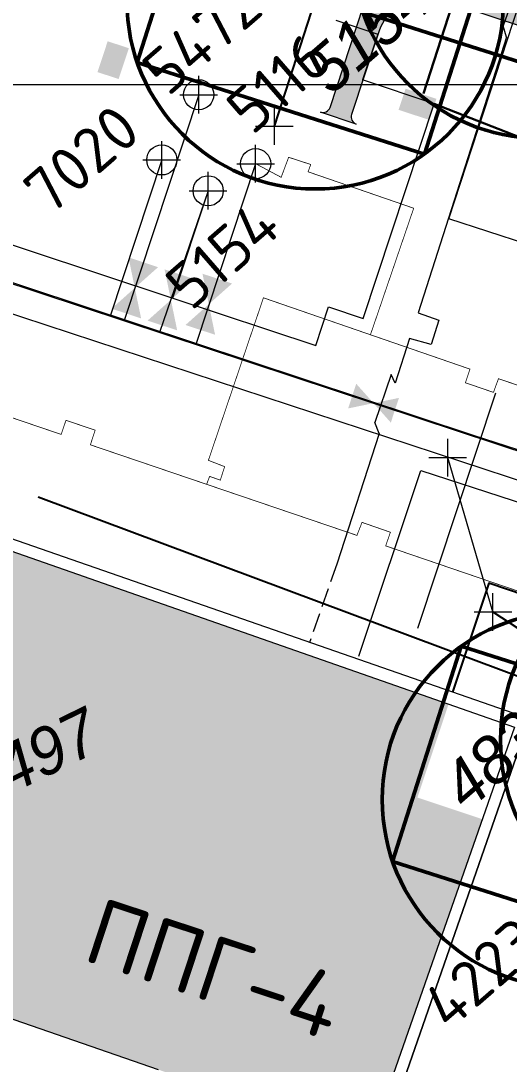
# Model space of a CAD drawing. Header units: millimetres. Extents: x 519 to 9564855, y -810 to 5021775.
# Drawn here: x 9542148.7 to 9542278.3, y 4997740 to 4998016.9 of the extents above; entities that cross this region are included whole.
import ezdxf

# ---------------------------------------------------------------- set-up
doc = ezdxf.new("R2010")
doc.units = ezdxf.units.MM
doc.header["$LTSCALE"] = 2
doc.header["$MEASUREMENT"] = 0
doc.header["$PDMODE"] = 2
doc.header["$PDSIZE"] = 5
for name, pattern in [('1', [0]), ('92051501$0$DASHED', [0.75, 0.5, -0.25]), ('92051501$0$GROUND2', [35, 25, -10])]:
    doc.linetypes.add(name, pattern=pattern)
doc.layers.add('13A этап', color=7, linetype='Continuous', true_color=0xaafdfa)
for name, color, linetype, lineweight in [('200 скв. на 2010 год', 61, 'Continuous', 0), ('SteamInjInfrastructure', 25, 'Continuous', 100), ('WELLS(drilled after 2000y)', 6, 'Continuous', 40), ('Скважины на 2023 год (доп.)', 201, 'Continuous', 20), ('Скважины на 2026 доп.', 222, 'Continuous', 50), ('Скважины на 2027 год', 20, 'Continuous', 50), ('Электро', 1, 'Continuous', 30), ('Электроснаб', 1, 'Continuous', 18), ('Электроснабжене', 1, 'Continuous', 18)]:
    doc.layers.add(name, color=color, linetype=linetype, lineweight=lineweight)
for name, color, linetype in [('Existing roads', 41, 'Continuous'), ('Gaz', 4, 'Continuous'), ('OilColl&Flowlines', 3, 'Continuous'), ('PPLINE_WAT', 7, 'WTR_LINE'), ('Stage 11.Object 3.Color', 172, 'Continuous'), ('vodovod', 5, 'Continuous'), ('Скважины  2018 года', 7, 'Continuous'), ('Скважины - Конфликты наземки', 92, 'Continuous'), ('Скважины на 2013 год.', 21, '1'), ('Скважины на 2015 год', 7, 'Continuous'), ('Скважины на 2016 год.', 40, 'Continuous')]:
    doc.layers.add(name, color=color, linetype=linetype)
doc.styles.add('92051501$0$STANDARD', font='simplex.shx')
doc.styles.add('Elect', font='isocpeur.ttf')
doc.styles.add('GeoApp', font='', dxfattribs={"height": 1})
doc.styles.add('Line_GUGK', font='')
doc.styles.get('GeoApp').set_extended_font_data('D431', italic=True)
doc.styles.get('Line_GUGK').set_extended_font_data('Bm431', italic=True)
doc.linetypes.add('_GP_FENCE', pattern='A,20,[130,ltypeshp.shx,S=2.5,R=0,X=0,Y=2.5],0', length=20)
doc.linetypes.add('GAS_LINE', pattern='A,0.5,-0.2,["G",92051501$0$STANDARD,S=0.1,R=0,X=-0.1,Y=-0.05],-0.05', length=0.75)
doc.linetypes.add('WTR_LINE', pattern='A,0.5,-0.2,["W",92051501$0$STANDARD,S=0.1,R=0,X=-0.1,Y=-0.05],-0.05', length=0.75)

msp = doc.modelspace()

# ---------------------------------------------------------------- hatches: boundary and pattern name
at = {"layer": 'Existing roads', "lineweight": 0}
h = msp.add_hatch(color=256, dxfattribs=at)
edge = h.paths.add_edge_path(flags=16)
edge.add_line((9542915.00048, 4997805.77889), (9542915.82838, 4997805.50495))
edge = h.paths.add_edge_path(flags=16)
edge.add_line((9542915.0804, 4997806.02041), (9542916.50414, 4997805.54932))
edge = h.paths.add_edge_path(flags=17)
edge.add_line((9542915.16031, 4997806.26193), (9542916.96364, 4997805.66524))
edge = h.paths.add_edge_path(flags=17)
edge.add_line((9542915.24023, 4997806.50345), (9542917.32836, 4997805.81252))
edge = h.paths.add_edge_path(flags=17)
edge.add_line((9542915.32014, 4997806.74496), (9542917.63357, 4997805.97949))
edge = h.paths.add_edge_path(flags=17)
edge.add_line((9542915.40006, 4997806.98648), (9542917.89543, 4997806.16081))
edge = h.paths.add_edge_path(flags=17)
edge.add_line((9542915.47997, 4997807.228), (9542918.12293, 4997806.3535))
edge = h.paths.add_edge_path(flags=17)
edge.add_line((9542915.55988, 4997807.46952), (9542918.32156, 4997806.55573))
edge = h.paths.add_edge_path(flags=17)
edge.add_line((9542915.6398, 4997807.71104), (9542918.49494, 4997806.76633))
edge = h.paths.add_edge_path(flags=17)
edge.add_line((9542915.71971, 4997807.95256), (9542918.64549, 4997806.98447))
edge = h.paths.add_edge_path(flags=17)
edge.add_line((9542915.79963, 4997808.19408), (9542918.77483, 4997807.20964))
edge = h.paths.add_edge_path(flags=17)
edge.add_line((9542915.87954, 4997808.4356), (9542918.88401, 4997807.44147))
edge = h.paths.add_edge_path(flags=17)
edge.add_line((9542916.09053, 4997811.84928), (9542916.91843, 4997811.57535))
edge = h.paths.add_edge_path(flags=17)
edge.add_line((9542915.41477, 4997811.80492), (9542916.83851, 4997811.33383))
edge = h.paths.add_edge_path(flags=17)
edge.add_line((9542914.95527, 4997811.689), (9542916.7586, 4997811.09231))
edge = h.paths.add_edge_path(flags=16)
edge.add_line((9542914.59055, 4997811.54171), (9542916.67869, 4997810.85079))
edge = h.paths.add_edge_path(flags=17)
edge.add_line((9542914.28535, 4997811.37474), (9542916.59877, 4997810.60927))
edge = h.paths.add_edge_path(flags=16)
edge.add_line((9542914.02348, 4997811.19343), (9542916.51886, 4997810.36775))
edge = h.paths.add_edge_path(flags=16)
edge.add_line((9542913.79599, 4997811.00074), (9542916.43894, 4997810.12623))
edge = h.paths.add_edge_path(flags=16)
edge.add_line((9542913.59735, 4997810.7985), (9542916.35903, 4997809.88471))
edge = h.paths.add_edge_path(flags=17)
edge.add_line((9542913.42397, 4997810.58791), (9542916.27911, 4997809.64319))
edge = h.paths.add_edge_path(flags=17)
edge.add_line((9542913.27342, 4997810.36976), (9542916.1992, 4997809.40167))
edge = h.paths.add_edge_path(flags=17)
edge.add_line((9542913.14408, 4997810.1446), (9542916.11928, 4997809.16016))
edge = h.paths.add_edge_path(flags=17)
edge.add_line((9542913.0349, 4997809.91276), (9542916.03937, 4997808.91864))
edge = h.paths.add_edge_path(flags=16)
edge.add_line((9542912.9453, 4997809.67445), (9542918.97361, 4997807.67979))
edge = h.paths.add_edge_path(flags=0)
edge.add_line((9542912.9453, 4997809.67445), (9542918.97361, 4997807.67979))
edge = h.paths.add_edge_path(flags=17)
edge.add_line((9542916.95679, 4997811.69128), (9542914.96213, 4997805.66296))
edge = h.paths.add_edge_path()
edge.add_arc((9542915.95946, 4997808.67712), 3.17487, 0, 360)
h.paths.add_polyline_path([(9541621.30331, 4998240.21534), (9541619.40682, 4998234.52294), (9541668.34915, 4998218.3288), (9541670.24564, 4998224.02121)])
edge = h.paths.add_edge_path()
edge.add_line((9541543.45632, 4998259.65358), (9541545.35281, 4998265.34598))
edge.add_line((9541545.35281, 4998265.34598), (9539882.1273, 4998815.67717))
edge.add_arc((9539884.64036, 4998823.2722), 8, 161.691556, 251.691556, ccw=False)
edge.add_line((9539877.04533, 4998825.78526), (9539870.13442, 4998804.89892))
edge.add_arc((9539877.72945, 4998802.38586), 8, 71.691556, 161.691556, ccw=False)
edge.add_line((9539880.24251, 4998809.9809), (9541543.45632, 4998259.65358))
h.paths.add_polyline_path([(9542731.24197, 4997866.63683), (9542733.13846, 4997872.32923), (9541746.19614, 4998198.89057), (9541744.29964, 4998193.19816)])
edge = h.paths.add_edge_path()
edge.add_line((9542910.0184, 4997814.64503), (9542909.36398, 4997812.66899))
edge.add_line((9542909.36398, 4997812.66899), (9542916.00503, 4997810.46964))
edge.add_arc((9542908.97287, 4997822.57537), 14, 300.1520949, 341.6915561)
edge.add_line((9542922.26418, 4997818.17752), (9542982.04609, 4997998.85197))
edge.add_arc((9542983.94484, 4997998.22371), 2, 71.691556, 161.6915561, ccw=False)
edge.add_line((9542984.57311, 4998000.12246), (9542975.07709, 4998003.26452))
edge.add_arc((9542974.44884, 4998001.36581), 1.99996, -18.3072492, 71.6915562, ccw=False)
edge.add_line((9542976.34757, 4998000.73759), (9542916.56564, 4997820.06306))
edge.add_arc((9542908.97061, 4997822.57612), 8, 277.5258796, 341.691556, ccw=False)
h.paths.add_polyline_path([(9542831.9304, 4997833.32085), (9542833.8167, 4997839.01663), (9542809.08896, 4997847.19859), (9542807.19247, 4997841.50618)])
h = msp.add_hatch(color=256, dxfattribs=at)
h.paths.add_polyline_path([(9541621.30331, 4998240.21534), (9541619.40682, 4998234.52294), (9541668.34915, 4998218.3288), (9541670.24564, 4998224.02121)])
edge = h.paths.add_edge_path()
edge.add_line((9541543.45632, 4998259.65358), (9541545.35281, 4998265.34598))
edge.add_line((9541545.35281, 4998265.34598), (9539882.1273, 4998815.67717))
edge.add_arc((9539884.64036, 4998823.2722), 8, 161.691556, 251.6915561, ccw=False)
edge.add_line((9539877.04533, 4998825.78526), (9539870.13442, 4998804.89892))
edge.add_arc((9539877.72945, 4998802.38586), 8, 71.6915559, 161.691556, ccw=False)
edge.add_line((9539880.24251, 4998809.9809), (9541543.45632, 4998259.65358))
h.paths.add_polyline_path([(9542731.24197, 4997866.63683), (9542733.13846, 4997872.32923), (9541746.19614, 4998198.89057), (9541744.29964, 4998193.19816)])
edge = h.paths.add_edge_path()
edge.add_line((9542974.97868, 4997977.49268), (9542969.28014, 4997979.37822))
edge.add_line((9542969.28014, 4997979.37822), (9542916.56564, 4997820.06306))
edge.add_arc((9542908.97061, 4997822.57612), 8, 251.691556, 341.691556, ccw=False)
edge.add_line((9542906.45755, 4997814.98109), (9542809.08896, 4997847.19859))
edge.add_line((9542809.08896, 4997847.19859), (9542807.19247, 4997841.50618))
edge.add_line((9542807.19247, 4997841.50618), (9542904.57502, 4997809.28406))
edge.add_arc((9542908.97287, 4997822.57537), 14, 251.691556, 341.6915561)
edge.add_line((9542922.26418, 4997818.17752), (9542974.97868, 4997977.49268))
msp.add_hatch(color=256, dxfattribs=at).paths.add_polyline_path([(9542239.66162, 4998020.8653), (9542230.75506, 4997993.94766, -0.414213562), (9542228.22804, 4997992.67716), (9542237.72406, 4997989.5351, -0.414213562), (9542236.45359, 4997992.06207), (9542243.46209, 4998013.24335, -0.289971183), (9542255.46826, 4998024.06173), (9542234.57965, 4998030.97339, -0.414213562)])
at = {"layer": 'Скважины на 2015 год', "linetype": 'ByBlock', "lineweight": 0, "ltscale": 5}
h = msp.add_hatch(color=5, dxfattribs=at)
h.paths.add_polyline_path([(9542116.96717, 4997886.38299), (9542080.08197, 4997774.90758), (9542194.14782, 4997735.41625), (9542188.81597, 4997719.93655), (9542235.75381, 4997703.62236), (9542241.8071, 4997720.92325), (9542205.69349, 4997733.18896, -0.84836428), (9542201.38906, 4997733.9, -1), (9542205.81094, 4997733.9, -0.08203779), (9542205.69349, 4997733.18896), (9542241.8071, 4997720.92325), (9542271.22506, 4997805.00264), (9542253.963, 4997810.75369), (9542262.22655, 4997835.55711)])
h.paths.add_polyline_path([(9542158.99261, 4997764.93583), (9542230.48064, 4997741.44064), (9542238.67664, 4997766.37832), (9542167.18861, 4997789.87352)], flags=24)
at = {"layer": 'Электро'}
msp.add_hatch(color=256, dxfattribs=at).paths.add_polyline_path([(9542169.02356, 4998003.32024), (9542174.6358, 4998001.46325), (9542177.34302, 4998009.64511), (9542171.73079, 4998011.5021)])
at = {"layer": 'Электро', "ltscale": 0.5}
msp.add_hatch(color=256, dxfattribs=at).paths.add_polyline_path([(9542257.14467, 4997990.59712), (9542259.00165, 4997996.20935), (9542250.8198, 4997998.91658), (9542248.96281, 4997993.30435)])
at = {"layer": 'Электроснаб', "linetype": '92051501$0$DASHED', "lineweight": 0}
msp.add_hatch(color=1, dxfattribs=at).paths.add_polyline_path([(9542169.02356, 4998003.32024), (9542174.6358, 4998001.46325), (9542177.34302, 4998009.64511), (9542171.73079, 4998011.5021)])
at = {"layer": 'Электроснаб', "linetype": '92051501$0$DASHED', "lineweight": 0, "ltscale": 0.5}
msp.add_hatch(color=1, dxfattribs=at).paths.add_polyline_path([(9542257.14467, 4997990.59712), (9542259.00165, 4997996.20935), (9542250.8198, 4997998.91658), (9542248.96281, 4997993.30435)])
at = {"layer": 'Электроснабжене', "linetype": '92051501$0$DASHED', "lineweight": 0}
msp.add_hatch(color=1, dxfattribs=at).paths.add_polyline_path([(9542169.02356, 4998003.32024), (9542174.6358, 4998001.46325), (9542177.34302, 4998009.64511), (9542171.73079, 4998011.5021)])
at = {"layer": 'Электроснабжене', "linetype": '92051501$0$DASHED', "lineweight": 0, "ltscale": 0.5}
msp.add_hatch(color=1, dxfattribs=at).paths.add_polyline_path([(9542257.14467, 4997990.59712), (9542259.00165, 4997996.20935), (9542250.8198, 4997998.91658), (9542248.96281, 4997993.30435)])

# ---------------------------------------------------------------- linework, layer by layer
at = {"color": 6, "lineweight": 0}
for p, q in [((9542281.11534, 4998028.33188), (9542276.71384, 4998015.57665)), ((9542277.63683, 4998012.62931), (9542276.71384, 4998015.57665)), ((9542277.63683, 4998012.62931), (9542254.15165, 4997939.43121)), ((9542254.15165, 4997939.43121), (9542259.62524, 4997937.48672)), ((9542259.62524, 4997937.48672), (9542257.56948, 4997931.00293)), ((9542251.8831, 4997932.58804), (9542248.06704, 4997920.75092)), ((9542257.56948, 4997931.00293), (9542251.8831, 4997932.58804)), ((9542247.0256, 4997923.07827), (9542242.6241, 4997910.32303)), ((9542248.06704, 4997920.75092), (9542247.0256, 4997923.07827)), ((9542243.78086, 4997907.3757), (9542242.6241, 4997910.32303)), ((9542243.78086, 4997907.3757), (9542232.56, 4997872.72))]:
    msp.add_line(p, q, dxfattribs=at)
at = {"color": 6, "linetype": '92051501$0$GROUND2', "lineweight": 0, "ltscale": 0.1}
msp.add_line((9542232.56, 4997872.72), (9542225.3204, 4997851.89825), dxfattribs=at)
at = {"layer": '13A этап', "color": 0, "linetype": 'ByBlock', "lineweight": 0}
msp.add_lwpolyline([(9542230.35316, 4997940.98423), (9542239.56255, 4997937.93701), (9542258.41798, 4997994.92241), (9542239.37804, 4998001.26579)], dxfattribs=at)
msp.add_circle((9542211, 4997979), 4, dxfattribs=at)
msp.add_point((9542211, 4997979), dxfattribs=at)
at = {"layer": 'Existing roads', "color": 0, "linetype": 'ByBlock', "lineweight": 0, "ltscale": 80}
msp.add_line((9533000, 4998000), (9548000, 4998000), dxfattribs=at)
at = {"layer": 'Existing roads', "lineweight": 0}
msp.add_line((9542237.72406, 4997989.5351), (9542228.22804, 4997992.67716), dxfattribs=at)
at = {"layer": 'Existing roads', "color": 3, "linetype": 'ByBlock', "lineweight": 0, "ltscale": 80}
msp.add_line((9542211, 4997979), (9542195.13016, 4997931.03774), dxfattribs=at)
at = {"layer": 'Existing roads', "lineweight": 0, "flags": 128}
msp.add_lwpolyline([(9542731.24197, 4997866.63683), (9541744.29964, 4998193.19816)], dxfattribs=at)
for points in [[(9542228.22804, 4997992.67716, 0.414213562), (9542230.75506, 4997993.94766), (9542239.66162, 4998020.8653)], [(9542243.46209, 4998013.24335), (9542236.45358, 4997992.06203, 0.414207454), (9542237.72406, 4997989.5351)]]:
    msp.add_lwpolyline(points, format="xyb", dxfattribs=at)
at = {"layer": 'Existing roads', "lineweight": 0}
msp.add_arc((9542258.00804, 4998009.17173), 15.10505, 99.679757, 164.3623013, dxfattribs=at)
at = {"layer": 'Gaz', "linetype": 'GAS_LINE', "lineweight": 0, "ltscale": 20}
msp.add_line((9543527.52426, 4997485.50272, -1.32545), (9541944.89712, 4998005.25304, 0.04021), dxfattribs=at)
at = {"layer": 'Gaz', "linetype": 'GAS_LINE', "lineweight": 0, "ltscale": 0.7}
msp.add_lwpolyline([(9542238.412, 4997848.29), (9542254.901, 4997897.532), (9542352.946, 4997865.742), (9542352.077, 4997862.48), (9542354.739, 4997861.77084), (9542356.063, 4997864.767), (9542567.859, 4997795.541), (9542567.047, 4997792.472), (9542569.706, 4997791.608), (9542570.97, 4997794.635), (9542798.115, 4997720.716), (9542797.359, 4997717.554), (9542800.094, 4997716.707), (9542801.307, 4997719.608), (9543170.874, 4997599.316), (9543169.87245, 4997596.239), (9543172.612, 4997595.06), (9543173.84, 4997598.194), (9543404.766, 4997523.084), (9543403.853, 4997519.721), (9543406.679, 4997518.903), (9543407.773, 4997521.981), (9543525.046, 4997483.653)], dxfattribs=at)
at = {"layer": 'OilColl&Flowlines', "lineweight": 0}
for p, q in [((9540842.41777, 4998378.62576), (9542254.31336, 4997911.45509)), ((9542198.4, 4997971.8), (9542185.50364, 4997934.22298))]:
    msp.add_line(p, q, dxfattribs=at)
at = {"layer": 'OilColl&Flowlines', "linetype": 'ByBlock', "lineweight": 0, "ltscale": 80}
msp.add_line((9542254.31336, 4997911.45509), (9543543.78944, 4997484.61418, 0), dxfattribs=at)
at = {"layer": 'OilColl&Flowlines', "lineweight": 0}
for points in [[(9542185.11495, 4997951.53226), (9542178.93492, 4997946.0277), (9542177.25784, 4997954.13204)], [(9542194.68786, 4997948.36476), (9542188.50783, 4997942.8602), (9542186.83075, 4997950.96454)], [(9542204.74909, 4997947.19269), (9542198.56907, 4997941.68812), (9542196.89198, 4997949.79246)], [(9542180.61201, 4997937.92336), (9542172.7549, 4997940.52313), (9542178.93492, 4997946.0277)], [(9542190.18492, 4997934.75586), (9542182.32781, 4997937.35563), (9542188.50783, 4997942.8602)], [(9542200.24615, 4997933.58378), (9542192.38904, 4997936.18355), (9542198.56907, 4997941.68812)], [(9542235.55133, 4997914.03088), (9542237.71781, 4997920.57847), (9542242.30495, 4997915.42845)], [(9542246.89209, 4997910.27843), (9542242.30495, 4997915.42845), (9542249.05856, 4997916.82602)]]:
    msp.add_solid(points, dxfattribs=at)
at = {"layer": 'PPLINE_WAT', "color": 5, "linetype": '92051501$0$DASHED', "lineweight": 0, "ltscale": 50}
msp.add_line((9542067.05158, 4997779.4189), (9542194.14782, 4997735.41625), dxfattribs=at)
at = {"layer": 'Stage 11.Object 3.Color', "color": 0, "linetype": 'ByBlock', "lineweight": 0, "ltscale": 80}
msp.add_line((9542000, 4998000), (9543000, 4998000), dxfattribs=at)
at = {"layer": 'SteamInjInfrastructure', "color": 0, "lineweight": 0, "ltscale": 80}
for p, q in [((9542116.96717, 4997886.38299), (9542279.76807, 4997829.41938)), ((9542279.76864, 4997829.42101), (9542235.75381, 4997703.62236))]:
    msp.add_line(p, q, dxfattribs=at)
at = {"layer": 'SteamInjInfrastructure', "color": 7, "linetype": '_GP_FENCE', "lineweight": 0, "ltscale": 0.5}
msp.add_lwpolyline([(9542283.7, 4997831.6), (9542283.7, 4997831.6), (9542118.9, 4997888.9), (9542118.9, 4997888.9)], dxfattribs=at)
at = {"layer": 'SteamInjInfrastructure', "color": 0, "lineweight": 0, "ltscale": 0.5}
msp.add_lwpolyline([(9542283.7, 4997831.6), (9542283.7, 4997831.6), (9542283.7, 4997831.6), (9542237.7, 4997699.4), (9542283.7, 4997831.6), (9542283.7, 4997831.6), (9542283.7, 4997831.6), (9542283.7, 4997831.6), (9542118.9, 4997888.9), (9542118.9, 4997888.9)], dxfattribs=at)
at = {"layer": 'vodovod', "linetype": 'WTR_LINE', "lineweight": 0, "ltscale": 10}
msp.add_lwpolyline([(9544796.524, 4997061.131), (9544670.026, 4997102.939), (9544547.359, 4997146.067), (9544544.834, 4997137.633), (9544528.591, 4997142.698), (9544365.114, 4997198.25995), (9544260.722, 4997233.4), (9544218.484, 4997247.618), (9544209.341, 4997260.719), (9544168.068, 4997275.346), (9544060.378, 4997312.651), (9543880.744, 4997372.42), (9543650.06, 4997449.179), (9543543.805, 4997485.189), (9543546.104, 4997492.963), (9543411.433, 4997536.569), (9543175.092, 4997614.45), (9542807.975, 4997734.002), (9542568.597, 4997809.25), (9542359.736, 4997877.47), (9542268.821, 4997906.893), (9542135.512, 4997951.026), (9542117.78, 4997890.93)], dxfattribs=at)
at = {"layer": 'WELLS(drilled after 2000y)', "color": 6, "lineweight": 0, "const_width": 0.2}
for points, elevation in [([(9542330.427, 4997903.329), (9542275.468, 4997921.925), (9542274.138, 4997918.297), (9542266.691, 4997920.852), (9542267.899, 4997924.471), (9542241.48326, 4997933.59121), (9542252.967, 4997967.178), (9542224.92845, 4997976.85087), (9542225.63306, 4997978.79214), (9542219.7668, 4997980.69827), (9542217.789, 4997975.385), (9542211, 4997979), (9542217.789, 4997975.385), (9542219.7668, 4997980.69827), (9542225.63306, 4997978.79214), (9542224.92845, 4997976.85087), (9542252.967, 4997967.178), (9542241.48326, 4997933.59121), (9542213.076, 4997943.399), (9542198.464, 4997900.258), (9542202.773, 4997898.587), (9542201.628, 4997894.991), (9542198.80283, 4997895.9981), (9542197.99345, 4997893.89397)], -24.17), ([(9542028.721, 4997920.187), (9542038.353, 4997948.58), (9542087.60899, 4997931.75838), (9542088.867, 4997935.442), (9542096.38987, 4997932.67057), (9542095.045, 4997929.02), (9542159.38335, 4997907.13393), (9542160.658, 4997910.881), (9542168.397, 4997908.258), (9542167.136, 4997904.376), (9542237.899, 4997880.333), (9542239.24653, 4997883.7878), (9542246.78549, 4997881.16436), (9542245.526, 4997877.545), (9542323.284, 4997850.979)], -23.199)]:
    msp.add_lwpolyline(points, dxfattribs=dict(at, elevation=elevation))
at = {"layer": 'WELLS(drilled after 2000y)', "color": 0, "linetype": 'ByBlock', "lineweight": 0}
msp.add_lwpolyline([(9542189.02021, 4997943.31657), (9542226.97004, 4997930.75966), (9542230.35316, 4997940.98423)], dxfattribs=at)
msp.add_circle((9542198.4, 4997971.8), 4, dxfattribs=at)
msp.add_point((9542198.4, 4997971.8), dxfattribs=at)
at = {"layer": 'Скважины  2018 года', "color": 0, "linetype": 'ByBlock'}
msp.add_lwpolyline([(9542348.93316, 4997840.70525), (9542349.28666, 4997841.74615), (9542272.92788, 4997867.67762), (9542263.27428, 4997838.7019)], dxfattribs=at)
at = {"layer": 'Скважины на 2013 год.', "color": 3, "linetype": 'ByBlock', "lineweight": 0, "ltscale": 5}
msp.add_line((9542195.9, 4997997.3), (9542176.06259, 4997937.34685), dxfattribs=at)
at = {"layer": 'Скважины на 2013 год.', "color": 0, "linetype": 'ByBlock', "lineweight": 0}
msp.add_lwpolyline([(9542232.27236, 4998017.11824), (9542243.42191, 4998013.40364), (9542239.37804, 4998001.26579)], dxfattribs=at)
msp.add_circle((9542195.9, 4997997.3), 4, dxfattribs=at)
msp.add_point((9542195.9, 4997997.3), dxfattribs=at)
at = {"layer": 'Скважины на 2015 год', "color": 3, "linetype": 'ByBlock', "lineweight": 0, "ltscale": 5}
for p, q in [((9542186.1, 4997980), (9542172.38904, 4997938.56236)), ((9542254.07347, 4997855.75038), (9542274.7471, 4997918.20492, 0))]:
    msp.add_line(p, q, dxfattribs=at)
at = {"layer": 'Скважины на 2015 год', "color": 0, "linetype": 'ByBlock', "lineweight": 0}
msp.add_lwpolyline([(9542132.5059, 4997966.96311), (9542131.03056, 4997962.5043), (9542189.02021, 4997943.31657)], dxfattribs=at)
msp.add_circle((9542186.1, 4997980), 4, dxfattribs=at)
msp.add_point((9542186.1, 4997980), dxfattribs=at)
at = {"layer": 'Скважины на 2016 год.', "color": 0, "linetype": 'ByBlock', "lineweight": 0}
msp.add_lwpolyline([(9542293.32083, 4997954.24606), (9542262.25541, 4997964.40264), (9542287.11508, 4998040.44209), (9542344.14467, 4998021.79733), (9542335.60826, 4997995.68503)], dxfattribs=at)
at = {"layer": 'Скважины на 2023 год (доп.)', "linetype": 'ByBlock', "lineweight": 0}
msp.add_line((9542198.4, 4997971.8), (9542188.97603, 4997943.31863), dxfattribs=at)
at = {"layer": 'Скважины на 2026 доп.', "color": 5, "linetype": 'ByBlock', "lineweight": 25}
msp.add_line((9542153.28021, 4997890.6033), (9542326, 4997826), dxfattribs=at)
at = {"layer": 'Скважины на 2027 год', "lineweight": 25}
msp.add_line((9542216, 4997989), (9542226.81559, 4998022.28698), dxfattribs=at)
at = {"layer": 'Скважины на 2027 год', "linetype": 'ByBlock', "lineweight": 0}
msp.add_line((9542274, 4997860), (9542262, 4997901), dxfattribs=at)
at = {"layer": 'Скважины на 2027 год', "linetype": 'ByBlock', "ltscale": 50}
for points in [[(9542239.47913, 4998019.26257), (9542315.70178, 4997994.97044), (9542333.92087, 4998052.13743), (9542257.69822, 4998076.42956)], [(9542179.59472, 4998005.84955), (9542255.81737, 4997981.55742), (9542274.03647, 4998038.72441), (9542197.81382, 4998063.01654)], [(9542247.37913, 4997793.76257), (9542323.60178, 4997769.47044), (9542341.82087, 4997826.63743), (9542265.59822, 4997850.92956)]]:
    msp.add_lwpolyline(points, close=True, dxfattribs=at)
for centre in [(9542286.7, 4998035.7), (9542226.81559, 4998022.28698), (9542294.6, 4997810.2)]:
    msp.add_circle(centre, 50, dxfattribs=at)
at = {"layer": 'Скважины на 2027 год', "color": 5, "linetype": 'ByBlock', "ltscale": 50}
msp.add_circle((9542326, 4997826), 50, dxfattribs=at)
at = {"layer": 'Скважины на 2027 год', "linetype": 'ByBlock', "lineweight": 0}
for p in [(9542216, 4997989), (9542262, 4997901), (9542274, 4997860)]:
    msp.add_point(p, dxfattribs=at)
at = {"layer": 'Электро', "ltscale": 0.5}
msp.add_line((9542255.53063, 4997997.64292), (9542268.67266, 4998038.08992), dxfattribs=at)
at = {"layer": 'Электро'}
msp.add_line((9542258.41798, 4997994.92241), (9542408.29474, 4997936.02077), dxfattribs=at)
at = {"layer": 'Электроснаб', "color": 1, "linetype": '92051501$0$DASHED', "lineweight": 0, "ltscale": 0.5}
msp.add_line((9542255.53063, 4997997.64292), (9542268.67266, 4998038.08992), dxfattribs=at)
at = {"layer": 'Электроснабжене', "color": 1, "linetype": '92051501$0$DASHED', "lineweight": 0, "ltscale": 0.5}
msp.add_line((9542255.53063, 4997997.64292), (9542268.67266, 4998038.08992), dxfattribs=at)
at = {"layer": 'Электроснабжене', "lineweight": 25}
msp.add_line((9542274, 4997860), (9542326, 4997826), dxfattribs=at)

# ---------------------------------------------------------------- texts
at = {"layer": '13A этап', "color": 0, "linetype": 'ByBlock', "lineweight": 0, "style": 'Elect'}
msp.add_text('5116', height=12, rotation=41, dxfattribs=at).set_placement((9542210.08813, 4997986.29891))
at = {"layer": '200 скв. на 2010 год', "color": 0, "linetype": 'ByBlock', "lineweight": 0, "style": 'Elect'}
msp.add_text('4223', height=12, rotation=41, dxfattribs=at).set_placement((9542262.26674, 4997748.54602))
at = {"layer": 'SteamInjInfrastructure', "color": 0, "lineweight": 0, "style": 'Elect'}
msp.add_text('ППГ-4', height=17.5, rotation=341.8064185, dxfattribs=at).set_placement((9542164.51489, 4997767.72611))
at = {"layer": 'WELLS(drilled after 2000y)', "color": 0, "linetype": 'ByBlock', "lineweight": 0, "style": 'Elect'}
msp.add_text('5154', height=12, rotation=41, dxfattribs=at).set_placement((9542193.91147, 4997939.66263))
at = {"layer": 'Скважины - Конфликты наземки', "lineweight": 35, "style": 'GeoApp'}
msp.add_text('5497', height=12.5, rotation=26.0318371, dxfattribs=at).set_placement((9542137.45242, 4997807.44984))
at = {"layer": 'Скважины на 2013 год.', "color": 0, "linetype": 'ByBlock', "lineweight": 0, "style": 'Elect'}
msp.add_text('5472', height=12, rotation=41, dxfattribs=at).set_placement((9542187.7328, 4997996.57416))
at = {"layer": 'Скважины на 2015 год', "color": 0, "linetype": 'ByBlock', "lineweight": 0, "style": 'Elect'}
msp.add_text('7020', height=12, rotation=41, dxfattribs=at).set_placement((9542156.2924, 4997964.80199))
at = {"layer": 'Скважины на 2027 год', "linetype": 'ByBlock', "style": 'Line_GUGK'}
for s, p in [('5154J', (9542230.95338, 4997996.88989)), ('4835J', (9542267.17809, 4997806.81217))]:
    msp.add_text(s, height=12.5, rotation=41, dxfattribs=at).set_placement(p)

doc.saveas('drawing.dxf')
